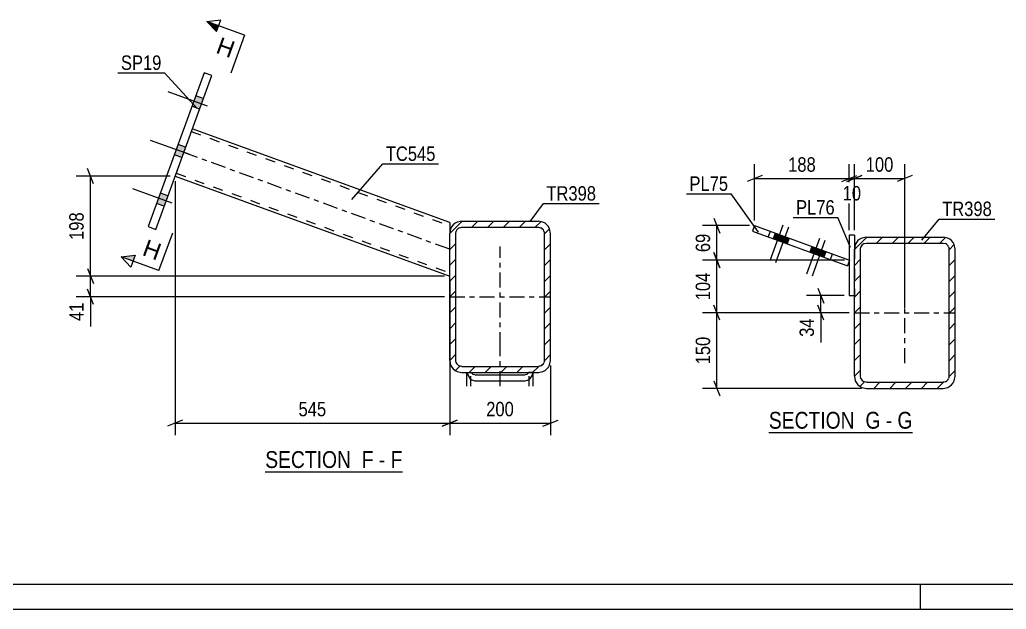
# Model space of a CAD drawing. Header units: millimetres. Extents: x -136 to 1053, y -541 to 300.
# Drawn here: x 33.8 to 229.6, y -541.1 to -424.2 of the extents above; entities that cross this region are included whole.
import ezdxf

# ---------------------------------------------------------------- set-up
doc = ezdxf.new("R2010")
doc.units = ezdxf.units.MM
doc.linetypes.add('DXK_LINE_DOT2', pattern=[3.9198, 1.9599, -1.9599])
doc.linetypes.add('DXK_LINE_DOT3', pattern=[5.9187, 2.979, -0.9799, 0.9799, -0.9799])
doc.styles.add('Arial', font='arial.ttf', dxfattribs={"height": 0.2})
doc.styles.add('Arial Narrow', font='ARIALN.TTF', dxfattribs={"height": 0.2})

# ---------------------------------------------------------------- blocks, each defined once
blk = doc.blocks.new('Unknown-335479020-18 - 1588')
at = {"color": 6, "linetype": 'Continuous'}
blk.add_line((182.46, -506.03), (210.96, -506.03), dxfattribs=at)
at = {"color": 0, "linetype": 'Continuous'}
for points in [[(200.57, -505.28), (200.57, -501.78), (182.46, -501.78), (182.46, -505.28)], [(204.6, -505.28), (204.6, -501.78), (201.62, -501.78), (201.62, -505.28)], [(206.93, -505.28), (206.93, -501.78), (205.65, -501.78), (205.65, -505.28)], [(210.96, -505.28), (210.96, -501.78), (207.98, -501.78), (207.98, -505.28)]]:
    blk.add_wipeout(points, dxfattribs=at)
at = {"color": 7, "linetype": 'Continuous', "style": 'Arial Narrow'}
for s, p in [('SECTION ', (182.46, -505.28)), ('G', (201.62, -505.28)), ('G', (207.98, -505.28)), ('-', (205.65, -505.28))]:
    blk.add_text(s, height=3.34, dxfattribs=at).set_placement(p)
blk = doc.blocks.new('Unknown-335479020-1133')
at = {"color": 5, "linetype": 'Continuous'}
for p, q in [((-131.43, -536.1), (1047.57, -536.1)), ((212.57, -541.1), (212.57, -536.1)), ((-136.43, -541.1), (1052.57, -541.1))]:
    blk.add_line(p, q, dxfattribs=at)
blk = doc.blocks.new('Unknown-335479020-17 - 2670')
at = {"color": 6, "linetype": 'Continuous'}
blk.add_line((82.5, -513.82), (109.72, -513.82), dxfattribs=at)
at = {"color": 0, "linetype": 'Continuous'}
for points in [[(100.61, -513.07), (100.61, -509.57), (82.5, -509.57), (82.5, -513.07)], [(104, -513.07), (104, -509.57), (101.66, -509.57), (101.66, -513.07)], [(106.33, -513.07), (106.33, -509.57), (105.05, -509.57), (105.05, -513.07)], [(109.72, -513.07), (109.72, -509.57), (107.38, -509.57), (107.38, -513.07)]]:
    blk.add_wipeout(points, dxfattribs=at)
at = {"color": 7, "linetype": 'Continuous', "style": 'Arial Narrow'}
for s, p in [('SECTION ', (82.5, -513.07)), ('F', (101.66, -513.07)), ('F', (107.38, -513.07)), ('-', (105.05, -513.07))]:
    blk.add_text(s, height=3.34, dxfattribs=at).set_placement(p)
blk = doc.blocks.new('Part-335479020-1671 - 1588')
at = {"color": 2, "linetype": 'Continuous'}
for p, q in [((179.63, -465), (179.22, -466.12)), ((179.63, -465), (198.48, -471.86)), ((179.22, -466.12), (198.07, -472.99)), ((182.72, -466.12), (182.31, -467.25)), ((198.48, -471.86), (198.07, -472.99))]:
    blk.add_line(p, q, dxfattribs=at)
at = {"color": 7, "linetype": 'DXK_LINE_DOT2'}
blk.add_line((194.66, -471.74), (195.07, -470.62), dxfattribs=at)
blk = doc.blocks.new('Bolt-335479020-1647 - 1588')
at = {"linetype": 'Continuous'}
for points in [[(183.31, -467.61), (185, -468.23), (185.41, -467.1), (183.72, -466.48)], [(184.39, -468.01), (186.08, -468.62), (186.5, -467.5), (184.8, -466.88)], [(190.57, -470.26), (192.26, -470.87), (192.67, -469.74), (190.98, -469.13)], [(191.66, -470.65), (193.35, -471.27), (193.76, -470.14), (192.07, -469.52)]]:
    blk.add_hatch(color=1, dxfattribs=at).paths.add_polyline_path(points)
at = {"color": 1, "linetype": 'Continuous'}
for p, q in [((185.25, -464.91), (182.68, -471.96)), ((186.33, -465.31), (183.77, -472.36)), ((183.72, -466.48), (183.31, -467.61)), ((184.8, -466.88), (184.39, -468.01)), ((185.41, -467.1), (185, -468.23)), ((186.5, -467.5), (186.08, -468.62)), ((192.51, -467.56), (189.95, -474.6)), ((193.6, -467.95), (191.03, -475)), ((190.98, -469.13), (190.57, -470.26)), ((192.07, -469.52), (191.66, -470.65)), ((192.67, -469.74), (192.26, -470.87)), ((193.76, -470.14), (193.35, -471.27))]:
    blk.add_line(p, q, dxfattribs=at)
blk = doc.blocks.new('Part-335479020-1710 - 1588')
at = {"color": 2, "linetype": 'Continuous'}
for p, q in [((199.43, -466.89), (198.43, -466.89)), ((198.43, -466.89), (198.43, -478.89)), ((199.43, -466.89), (199.43, -469.68)), ((198.43, -478.89), (199.43, -478.89))]:
    blk.add_line(p, q, dxfattribs=at)
at = {"color": 7, "linetype": 'DXK_LINE_DOT2'}
blk.add_line((199.43, -469.68), (199.43, -478.89), dxfattribs=at)
blk = doc.blocks.new('Part-335479020-1736 - 1588')
at = {"linetype": 'Continuous'}
h = blk.add_hatch(dxfattribs=at)
h.set_pattern_fill('', scale=0.7, style=0, pattern_type=0)
h.set_pattern_definition([(45, (199.4311, -494.8796), (-1.57154, 1.57154), [])])
h.paths.add_polyline_path([(199.43, -469.68), (199.43, -494.88), (199.61, -495.8), (200.13, -496.58), (200.91, -497.1), (201.83, -497.28), (217.03, -497.28), (217.95, -497.1), (218.73, -496.58), (219.25, -495.8), (219.43, -494.88), (219.43, -469.68), (219.25, -468.76), (218.73, -467.98), (217.95, -467.46), (217.03, -467.28), (201.83, -467.28), (200.91, -467.46), (200.13, -467.98), (199.61, -468.76)])
h.paths.add_polyline_path([(200.98, -468.83), (201.37, -468.57), (201.83, -468.48), (217.03, -468.48), (217.49, -468.57), (217.88, -468.83), (218.14, -469.22), (218.23, -469.68), (218.23, -494.88), (218.14, -495.34), (217.88, -495.73), (217.49, -495.99), (217.03, -496.08), (201.83, -496.08), (201.37, -495.99), (200.98, -495.73), (200.72, -495.34), (200.63, -494.88), (200.63, -469.68), (200.72, -469.22)])
at = {"color": 2, "linetype": 'Continuous'}
for p, q in [((201.83, -467.28), (200.91, -467.46)), ((201.83, -467.28), (217.03, -467.28)), ((217.95, -467.46), (217.03, -467.28)), ((199.61, -468.76), (199.43, -469.68)), ((199.43, -494.88), (199.43, -469.68)), ((200.63, -469.68), (200.72, -469.22)), ((200.63, -494.88), (200.63, -469.68)), ((201.37, -468.57), (201.83, -468.48)), ((201.83, -468.48), (217.03, -468.48)), ((217.03, -468.48), (217.49, -468.57)), ((218.14, -469.22), (218.23, -469.68)), ((218.23, -494.88), (218.23, -469.68)), ((219.43, -469.68), (219.25, -468.76)), ((219.43, -494.88), (219.43, -469.68)), ((199.43, -494.88), (199.61, -495.8)), ((200.72, -495.34), (200.63, -494.88)), ((218.23, -494.88), (218.14, -495.34)), ((219.25, -495.8), (219.43, -494.88)), ((200.91, -497.1), (201.83, -497.28)), ((201.83, -496.08), (201.37, -495.99)), ((201.83, -496.08), (217.03, -496.08)), ((201.83, -497.28), (217.03, -497.28)), ((217.49, -495.99), (217.03, -496.08)), ((217.03, -497.28), (217.95, -497.1))]:
    blk.add_line(p, q, dxfattribs=at)
at = {"color": 7, "linetype": 'DXK_LINE_DOT3'}
for p, q in [((209.43, -492.28), (209.43, -472.28)), ((199.43, -482.28), (219.43, -482.28))]:
    blk.add_line(p, q, dxfattribs=at)
at = {"color": 2, "linetype": 'Continuous'}
for centre, radius, start, end in [((201.83, -469.68), 2.4, 112.5, 157.5), ((217.03, -469.68), 2.4, 22.5, 67.5), ((201.83, -469.68), 1.2, 112.5, 157.5), ((217.03, -469.68), 1.2, 22.5, 67.5), ((201.83, -494.88), 1.2, 202.5, 247.5), ((217.03, -494.88), 1.2, 292.5, 337.5), ((201.83, -494.88), 2.4, 202.5, 247.5), ((217.03, -494.88), 2.4, 292.5, 337.5)]:
    blk.add_arc(centre, radius, start, end, dxfattribs=at)
blk = doc.blocks.new('Part-335479020-2780 - 2670')
at = {"linetype": 'Continuous'}
h = blk.add_hatch(dxfattribs=at)
h.set_pattern_fill('', scale=0.7, style=0, pattern_type=0)
h.set_pattern_definition([(45, (119.1055, -491.731), (-1.57154, 1.57154), [])])
h.paths.add_polyline_path([(119.11, -466.53), (119.11, -491.73), (119.29, -492.65), (119.81, -493.43), (120.59, -493.95), (121.51, -494.13), (136.71, -494.13), (137.62, -493.95), (138.4, -493.43), (138.92, -492.65), (139.11, -491.73), (139.11, -466.53), (138.92, -465.61), (138.4, -464.83), (137.62, -464.31), (136.71, -464.13), (121.51, -464.13), (120.59, -464.31), (119.81, -464.83), (119.29, -465.61)])
h.paths.add_polyline_path([(120.66, -465.68), (121.05, -465.42), (121.51, -465.33), (136.71, -465.33), (137.16, -465.42), (137.55, -465.68), (137.81, -466.07), (137.91, -466.53), (137.91, -491.73), (137.81, -492.19), (137.55, -492.58), (137.16, -492.84), (136.71, -492.93), (121.51, -492.93), (121.05, -492.84), (120.66, -492.58), (120.4, -492.19), (120.31, -491.73), (120.31, -466.53), (120.4, -466.07)])
at = {"color": 2, "linetype": 'Continuous'}
for p, q in [((119.29, -465.61), (119.11, -466.53)), ((121.51, -464.13), (120.59, -464.31)), ((121.05, -465.42), (121.51, -465.33)), ((121.51, -464.13), (136.71, -464.13)), ((121.51, -465.33), (136.71, -465.33)), ((137.62, -464.31), (136.71, -464.13)), ((136.71, -465.33), (137.16, -465.42)), ((139.11, -466.53), (138.92, -465.61)), ((119.11, -491.73), (119.11, -466.53)), ((120.31, -466.53), (120.4, -466.07)), ((120.31, -491.73), (120.31, -466.53)), ((137.81, -466.07), (137.91, -466.53)), ((137.91, -491.73), (137.91, -466.53)), ((139.11, -491.73), (139.11, -466.53)), ((119.11, -491.73), (119.29, -492.65)), ((120.4, -492.19), (120.31, -491.73)), ((121.51, -492.93), (121.05, -492.84)), ((121.51, -492.93), (136.71, -492.93)), ((137.16, -492.84), (136.71, -492.93)), ((137.91, -491.73), (137.81, -492.19)), ((138.92, -492.65), (139.11, -491.73)), ((120.59, -493.95), (121.51, -494.13)), ((121.51, -494.13), (136.71, -494.13)), ((136.71, -494.13), (137.62, -493.95))]:
    blk.add_line(p, q, dxfattribs=at)
at = {"color": 7, "linetype": 'DXK_LINE_DOT3'}
for p, q in [((129.11, -489.13), (129.11, -469.13)), ((119.11, -479.13), (139.11, -479.13))]:
    blk.add_line(p, q, dxfattribs=at)
at = {"color": 2, "linetype": 'Continuous'}
for centre, radius, start, end in [((121.51, -466.53), 2.4, 112.5, 157.5), ((121.51, -466.53), 1.2, 112.5, 157.5), ((136.71, -466.53), 1.2, 22.5, 67.5), ((136.71, -466.53), 2.4, 22.5, 67.5), ((121.51, -491.73), 2.4, 202.5, 247.5), ((121.51, -491.73), 1.2, 202.5, 247.5), ((136.71, -491.73), 1.2, 292.5, 337.5), ((136.71, -491.73), 2.4, 292.5, 337.5)]:
    blk.add_arc(centre, radius, start, end, dxfattribs=at)
blk = doc.blocks.new('Bolt-335479020-2713 - 2670')
at = {"linetype": 'Continuous'}
for points in [[(69.44, -441.88), (70.2, -439.81), (68.69, -439.27), (67.94, -441.33)], [(69.44, -441.88), (70.2, -439.81), (68.69, -439.27), (67.94, -441.33)], [(69.44, -441.88), (70.2, -439.81), (68.69, -439.27), (67.94, -441.33)], [(65.94, -451.51), (66.69, -449.45), (65.19, -448.9), (64.43, -450.97)], [(65.94, -451.51), (66.69, -449.45), (65.19, -448.9), (64.43, -450.97)], [(62.43, -461.14), (63.18, -459.08), (61.68, -458.53), (60.93, -460.6)], [(62.43, -461.14), (63.18, -459.08), (61.68, -458.53), (60.93, -460.6)], [(62.43, -461.14), (63.18, -459.08), (61.68, -458.53), (60.93, -460.6)]]:
    blk.add_hatch(color=1, dxfattribs=at).paths.add_polyline_path(points)
at = {"color": 1, "linetype": 'Continuous'}
for p, q in [((71.04, -441.29), (63.24, -438.45)), ((71.04, -441.29), (63.24, -438.45)), ((71.04, -441.29), (63.24, -438.45)), ((70.2, -439.81), (68.69, -439.27)), ((70.2, -439.81), (68.69, -439.27)), ((70.2, -439.81), (68.69, -439.27)), ((69.44, -441.88), (67.94, -441.33)), ((69.44, -441.88), (67.94, -441.33)), ((69.44, -441.88), (67.94, -441.33)), ((67.54, -450.92), (59.74, -448.09)), ((67.54, -450.92), (59.74, -448.09)), ((66.69, -449.45), (65.19, -448.9)), ((66.69, -449.45), (65.19, -448.9)), ((65.94, -451.51), (64.43, -450.97)), ((65.94, -451.51), (64.43, -450.97)), ((64.03, -460.56), (56.23, -457.72)), ((64.03, -460.56), (56.23, -457.72)), ((64.03, -460.56), (56.23, -457.72)), ((63.18, -459.08), (61.68, -458.53)), ((63.18, -459.08), (61.68, -458.53)), ((63.18, -459.08), (61.68, -458.53)), ((62.43, -461.14), (60.93, -460.6)), ((62.43, -461.14), (60.93, -460.6)), ((62.43, -461.14), (60.93, -460.6))]:
    blk.add_line(p, q, dxfattribs=at)
blk = doc.blocks.new('Part-335479020-2736 - 2670')
at = {"color": 2, "linetype": 'Continuous'}
for p, q in [((70.37, -434.66), (59.25, -465.2)), ((71.87, -435.21), (70.37, -434.66)), ((60.76, -465.75), (71.87, -435.21)), ((59.25, -465.2), (60.76, -465.75))]:
    blk.add_line(p, q, dxfattribs=at)
blk = doc.blocks.new('Part-335479020-2762 - 2670')
at = {"color": 7, "linetype": 'DXK_LINE_DOT3'}
blk.add_line((129.11, -496.82), (129.11, -486.85), dxfattribs=at)
at = {"color": 2, "linetype": 'Continuous'}
for p, q in [((122.51, -496.82), (122.51, -494.13)), ((122.6, -494.13), (122.63, -494.34)), ((123.54, -494.28), (123.47, -494.13)), ((123.8, -494.53), (123.54, -494.28)), ((124.11, -494.62), (123.8, -494.53)), ((124.11, -494.62), (134.11, -494.62)), ((134.41, -494.53), (134.11, -494.62)), ((134.67, -494.28), (134.41, -494.53)), ((134.74, -494.13), (134.67, -494.28)), ((135.58, -494.34), (135.61, -494.13)), ((135.71, -496.82), (135.71, -494.13)), ((123.49, -495.61), (124.11, -495.79)), ((124.11, -495.79), (134.11, -495.79)), ((134.11, -495.79), (134.72, -495.61))]:
    blk.add_line(p, q, dxfattribs=at)
at = {"color": 7, "linetype": 'DXK_LINE_DOT2'}
for p, q in [((122.51, -494.13), (122.6, -494.13)), ((122.6, -494.13), (123.47, -494.13)), ((123.31, -496.82), (123.31, -494.13)), ((135.71, -494.13), (134.74, -494.13)), ((134.91, -496.82), (134.91, -494.13))]:
    blk.add_line(p, q, dxfattribs=at)
at = {"color": 2, "linetype": 'Continuous'}
for centre, start, end in [((124.7, -493.86), 193.295, 235.5338), ((133.51, -493.86), 304.4662, 346.705)]:
    blk.add_arc(centre, 2.13, start, end, dxfattribs=at)
blk = doc.blocks.new('Part-335479020-2805 - 2670')
at = {"color": 7, "linetype": 'DXK_LINE_DOT2'}
for p, q in [((68.02, -445.78), (64.6, -455.18)), ((67.82, -446.34), (119.11, -465.01)), ((64.81, -454.61), (119.11, -474.38)), ((119.11, -464.37), (119.11, -464.75)), ((119.11, -475.01), (119.11, -466.53))]:
    blk.add_line(p, q, dxfattribs=at)
at = {"color": 2, "linetype": 'Continuous'}
for p, q in [((119.11, -464.37), (68.02, -445.78)), ((64.6, -455.18), (119.11, -475.01)), ((119.11, -464.37), (119.11, -464.47)), ((119.11, -464.47), (119.11, -464.75)), ((119.11, -464.75), (119.11, -465.65)), ((119.11, -465.65), (119.11, -466.53))]:
    blk.add_line(p, q, dxfattribs=at)
at = {"color": 7, "linetype": 'DXK_LINE_DOT3'}
blk.add_line((119.11, -469.69), (66.31, -450.48), dxfattribs=at)
blk = doc.blocks.new('StraightDimension-335479020-1827 - 1588')
at = {"color": 7, "linetype": 'Continuous'}
for p, q in [((197.48, -471.86), (169.3, -471.86)), ((171.55, -470.36), (172.75, -473.36)), ((172.15, -482.28), (172.15, -471.86)), ((172.75, -483.78), (171.55, -480.78)), ((198.43, -482.28), (169.3, -482.28))]:
    blk.add_line(p, q, dxfattribs=at)
at = {"color": 0}
blk.add_wipeout([(171.4, -473.73), (167.2, -473.73), (167.2, -480.41), (171.4, -480.41)], dxfattribs=at)
at = {"color": 3, "style": 'Arial Narrow'}
blk.add_text('104', height=2.863, rotation=90.0002, dxfattribs=at).set_placement((170.8, -479.81))
blk = doc.blocks.new('StraightDimension-335479020-1865 - 1588')
at = {"color": 7, "linetype": 'Continuous'}
for p, q in [((179.63, -464), (179.63, -452.81)), ((198.43, -465.89), (198.43, -452.81)), ((181.13, -455.06), (178.13, -456.26)), ((179.63, -455.66), (198.43, -455.66)), ((196.93, -456.26), (199.93, -455.06))]:
    blk.add_line(p, q, dxfattribs=at)
at = {"color": 0}
blk.add_wipeout([(192.37, -454.91), (192.37, -450.71), (185.69, -450.71), (185.69, -454.91)], dxfattribs=at)
at = {"color": 3, "style": 'Arial Narrow'}
blk.add_text('188', height=2.863, dxfattribs=at).set_placement((186.29, -454.31))
blk = doc.blocks.new('StraightDimension-335479020-1841 - 1588')
at = {"color": 7, "linetype": 'Continuous'}
for p, q in [((171.55, -463.5), (172.75, -466.5)), ((178.63, -465), (169.3, -465)), ((172.15, -471.86), (172.15, -465)), ((197.48, -471.86), (169.3, -471.86)), ((172.75, -473.36), (171.55, -470.36))]:
    blk.add_line(p, q, dxfattribs=at)
at = {"color": 0}
blk.add_wipeout([(171.4, -466), (167.2, -466), (167.2, -470.86), (171.4, -470.86)], dxfattribs=at)
at = {"color": 3, "style": 'Arial Narrow'}
blk.add_text('69', height=2.863, rotation=90.0002, dxfattribs=at).set_placement((170.8, -470.26))
blk = doc.blocks.new('StraightDimension-335479020-1847 - 1588')
at = {"color": 7, "linetype": 'Continuous'}
for p, q in [((172.75, -483.78), (171.55, -480.78)), ((198.43, -482.28), (169.3, -482.28)), ((172.15, -497.28), (172.15, -482.28)), ((200.83, -497.28), (169.3, -497.28)), ((171.55, -495.78), (172.75, -498.78))]:
    blk.add_line(p, q, dxfattribs=at)
at = {"color": 0}
blk.add_wipeout([(171.4, -486.44), (167.2, -486.44), (167.2, -493.12), (171.4, -493.12)], dxfattribs=at)
at = {"color": 3, "style": 'Arial Narrow'}
blk.add_text('150', height=2.863, rotation=90.0002, dxfattribs=at).set_placement((170.8, -492.52))
blk = doc.blocks.new('StraightDimension-335479020-1857 - 1588')
at = {"color": 7, "linetype": 'Continuous'}
for p, q in [((198.43, -465.89), (198.43, -453.26)), ((199.43, -465.89), (199.43, -453.26)), ((196.93, -456.26), (199.93, -455.06)), ((200.93, -455.06), (197.93, -456.26)), ((198.43, -455.66), (199.43, -455.66))]:
    blk.add_line(p, q, dxfattribs=at)
at = {"color": 0}
blk.add_wipeout([(201.36, -460.61), (201.36, -456.41), (196.5, -456.41), (196.5, -460.61)], dxfattribs=at)
at = {"color": 3, "style": 'Arial Narrow'}
blk.add_text('10', height=2.863, dxfattribs=at).set_placement((197.1, -460.01))
blk = doc.blocks.new('StraightDimension-335479020-1871 - 1588')
at = {"color": 7, "linetype": 'Continuous'}
for p, q in [((199.43, -465.89), (199.43, -452.81)), ((209.43, -481.28), (209.43, -452.81)), ((197.93, -456.26), (200.93, -455.06)), ((199.43, -455.66), (209.43, -455.66)), ((210.93, -455.06), (207.93, -456.26))]:
    blk.add_line(p, q, dxfattribs=at)
at = {"color": 0}
blk.add_wipeout([(207.77, -454.91), (207.77, -450.71), (201.09, -450.71), (201.09, -454.91)], dxfattribs=at)
at = {"color": 3, "style": 'Arial Narrow'}
blk.add_text('100', height=2.863, dxfattribs=at).set_placement((201.69, -454.31))
blk = doc.blocks.new('StraightDimension-335479020-1887 - 1588')
at = {"color": 7, "linetype": 'Continuous'}
for p, q in [((192.16, -477.39), (193.36, -480.39)), ((197.43, -478.89), (189.91, -478.89)), ((192.76, -482.28), (192.76, -478.89)), ((193.36, -483.78), (192.16, -480.78)), ((198.43, -482.28), (189.91, -482.28))]:
    blk.add_line(p, q, dxfattribs=at)
at = {"color": 0}
blk.add_wipeout([(192.01, -482.8), (187.81, -482.8), (187.81, -487.66), (192.01, -487.66)], dxfattribs=at)
at = {"color": 7, "linetype": 'Continuous'}
blk.add_line((192.76, -482.28), (192.76, -488.19), dxfattribs=at)
blk.add_line((192.76, -482.28), (192.76, -488.19), dxfattribs=at)
at = {"color": 3, "style": 'Arial Narrow'}
blk.add_text('34', height=2.863, rotation=90.0002, dxfattribs=at).set_placement((191.41, -487.06))
blk = doc.blocks.new('StraightDimension-335479020-2808 - 2670')
at = {"color": 7, "linetype": 'Continuous'}
for p, q in [((47.21, -473.51), (48.41, -476.51)), ((118.11, -475.01), (44.96, -475.01)), ((47.81, -479.13), (47.81, -475.01)), ((48.41, -480.63), (47.21, -477.63)), ((118.11, -479.13), (44.96, -479.13))]:
    blk.add_line(p, q, dxfattribs=at)
at = {"color": 0}
blk.add_wipeout([(47.06, -479.66), (42.86, -479.66), (42.86, -484.51), (47.06, -484.51)], dxfattribs=at)
at = {"color": 7, "linetype": 'Continuous'}
blk.add_line((47.81, -479.13), (47.81, -485.04), dxfattribs=at)
blk.add_line((47.81, -479.13), (47.81, -485.04), dxfattribs=at)
at = {"color": 3, "style": 'Arial Narrow'}
blk.add_text('41', height=2.863, rotation=90.0002, dxfattribs=at).set_placement((46.46, -483.91))
blk = doc.blocks.new('StraightDimension-335479020-2820 - 2670')
at = {"color": 7, "linetype": 'Continuous'}
for p, q in [((48.41, -456.68), (47.21, -453.68)), ((63.6, -455.18), (44.96, -455.18)), ((47.81, -475.01), (47.81, -455.18)), ((47.21, -473.51), (48.41, -476.51)), ((118.11, -475.01), (44.96, -475.01))]:
    blk.add_line(p, q, dxfattribs=at)
at = {"color": 0}
blk.add_wipeout([(47.06, -461.75), (42.86, -461.75), (42.86, -468.44), (47.06, -468.44)], dxfattribs=at)
at = {"color": 3, "style": 'Arial Narrow'}
blk.add_text('198', height=2.863, rotation=90.0002, dxfattribs=at).set_placement((46.46, -467.84))
blk = doc.blocks.new('StraightDimension-335479020-2832 - 2670')
at = {"color": 7, "linetype": 'Continuous'}
for p, q in [((119.11, -476.01), (119.11, -506.57)), ((139.11, -492.73), (139.11, -506.57)), ((120.61, -503.57), (117.61, -504.77)), ((119.11, -504.17), (139.11, -504.17)), ((137.61, -504.77), (140.61, -503.57))]:
    blk.add_line(p, q, dxfattribs=at)
at = {"color": 0}
blk.add_wipeout([(132.45, -503.42), (132.45, -499.22), (125.76, -499.22), (125.76, -503.42)], dxfattribs=at)
at = {"color": 3, "style": 'Arial Narrow'}
blk.add_text('200', height=2.863, dxfattribs=at).set_placement((126.36, -502.82))
blk = doc.blocks.new('StraightDimension-335479020-2842 - 2670')
at = {"color": 7, "linetype": 'Continuous'}
for p, q in [((64.6, -456.18), (64.6, -506.57)), ((119.11, -476.01), (119.11, -506.57)), ((66.1, -503.57), (63.1, -504.77)), ((64.6, -504.17), (119.11, -504.17)), ((117.61, -504.77), (120.61, -503.57))]:
    blk.add_line(p, q, dxfattribs=at)
at = {"color": 0}
blk.add_wipeout([(95.2, -503.42), (95.2, -499.22), (88.51, -499.22), (88.51, -503.42)], dxfattribs=at)
at = {"color": 3, "style": 'Arial Narrow'}
blk.add_text('545', height=2.863, dxfattribs=at).set_placement((89.11, -502.82))
blk = doc.blocks.new('Mark-335479020-1732 - 1588')
at = {"color": 0}
blk.add_wipeout([(226.73, -463.1), (226.73, -460.1), (216.86, -460.1), (216.86, -463.1)], dxfattribs=at)
blk.add_wipeout([(226.73, -463.1), (226.73, -460.1), (216.86, -460.1), (216.86, -463.1)], dxfattribs=at)
at = {"color": 30, "linetype": 'Continuous'}
for p, q in [((212.83, -467.86), (216.26, -463.7)), ((216.26, -463.7), (227.33, -463.7))]:
    blk.add_line(p, q, dxfattribs=at)
at = {"color": 3, "style": 'Arial Narrow'}
blk.add_text('TR398', height=2.863, dxfattribs=at).set_placement((216.86, -463.1))
blk = doc.blocks.new('Mark-335479020-1667 - 1588')
at = {"color": 0}
blk.add_wipeout([(174.38, -458.1), (174.38, -455.1), (166.7, -455.1), (166.7, -458.1)], dxfattribs=at)
blk.add_wipeout([(174.38, -458.1), (174.38, -455.1), (166.7, -455.1), (166.7, -458.1)], dxfattribs=at)
at = {"color": 30, "linetype": 'Continuous'}
for p in [(166.1, -458.7), (180.42, -466.27)]:
    blk.add_line(p, (174.98, -458.7), dxfattribs=at)
at = {"color": 3, "style": 'Arial Narrow'}
blk.add_text('PL75', height=2.863, dxfattribs=at).set_placement((166.7, -458.1))
blk = doc.blocks.new('Mark-335479020-1706 - 1588')
at = {"color": 0}
blk.add_wipeout([(195.53, -462.81), (195.53, -459.81), (187.86, -459.81), (187.86, -462.81)], dxfattribs=at)
blk.add_wipeout([(195.53, -462.81), (195.53, -459.81), (187.86, -459.81), (187.86, -462.81)], dxfattribs=at)
at = {"color": 30, "linetype": 'Continuous'}
for p in [(187.26, -463.41), (198.66, -469.32)]:
    blk.add_line(p, (196.13, -463.41), dxfattribs=at)
at = {"color": 3, "style": 'Arial Narrow'}
blk.add_text('PL76', height=2.863, dxfattribs=at).set_placement((187.86, -462.81))
blk = doc.blocks.new('Mark-335479020-2732 - 2670')
at = {"color": 0}
blk.add_wipeout([(61.9, -434.11), (61.9, -431.11), (53.86, -431.11), (53.86, -434.11)], dxfattribs=at)
blk.add_wipeout([(61.9, -434.11), (61.9, -431.11), (53.86, -431.11), (53.86, -434.11)], dxfattribs=at)
at = {"color": 30, "linetype": 'Continuous'}
for p in [(53.26, -434.71), (68.98, -441.75)]:
    blk.add_line(p, (62.5, -434.71), dxfattribs=at)
at = {"color": 3, "style": 'Arial Narrow'}
blk.add_text('SP19', height=2.863, dxfattribs=at).set_placement((53.86, -434.11))
blk = doc.blocks.new('Mark-335479020-2776 - 2670')
at = {"color": 0}
blk.add_wipeout([(148.16, -460.04), (148.16, -457.04), (138.3, -457.04), (138.3, -460.04)], dxfattribs=at)
blk.add_wipeout([(148.16, -460.04), (148.16, -457.04), (138.3, -457.04), (138.3, -460.04)], dxfattribs=at)
at = {"color": 30, "linetype": 'Continuous'}
for p, q in [((135.08, -464.18), (137.7, -460.64)), ((137.7, -460.64), (148.76, -460.64))]:
    blk.add_line(p, q, dxfattribs=at)
at = {"color": 3, "style": 'Arial Narrow'}
blk.add_text('TR398', height=2.863, dxfattribs=at).set_placement((138.3, -460.04))
blk = doc.blocks.new('Mark-335479020-2801 - 2670')
at = {"color": 0}
blk.add_wipeout([(116.3, -452.16), (116.3, -449.16), (106.43, -449.16), (106.43, -452.16)], dxfattribs=at)
blk.add_wipeout([(116.3, -452.16), (116.3, -449.16), (106.43, -449.16), (106.43, -452.16)], dxfattribs=at)
at = {"color": 30, "linetype": 'Continuous'}
for p, q in [((99.68, -459.83), (105.83, -452.76)), ((105.83, -452.76), (116.9, -452.76))]:
    blk.add_line(p, q, dxfattribs=at)
at = {"color": 3, "style": 'Arial Narrow'}
blk.add_text('TC545', height=2.863, dxfattribs=at).set_placement((106.43, -452.16))
blk = doc.blocks.new('SectionMark-335479020-2852 - 2670')
at = {"linetype": 'Continuous'}
blk.add_hatch(color=6, dxfattribs=at).paths.add_polyline_path([(56.66, -470.88), (56.23, -472.05), (53.88, -471.2)])
at = {"color": 6, "linetype": 'Continuous'}
for p, q in [((70.88, -424.48), (73.66, -424.16)), ((53.88, -471.2), (56.66, -470.88)), ((55.8, -473.23), (53.88, -471.2)), ((56.66, -470.88), (55.8, -473.23))]:
    blk.add_line(p, q, dxfattribs=at)
at = {"color": 0, "linetype": 'Continuous'}
for points in [[(75.66, -431.81), (76.86, -428.52), (73.69, -427.37), (72.5, -430.66)], [(61.05, -471.95), (62.25, -468.66), (59.09, -467.5), (57.89, -470.79)]]:
    blk.add_wipeout(points, dxfattribs=at)
at = {"linetype": 'Continuous'}
blk.add_hatch(color=6, dxfattribs=at).paths.add_polyline_path([(73.23, -425.34), (72.8, -426.51), (70.88, -424.48)])
at = {"color": 6, "linetype": 'Continuous'}
for p, q in [((78.4, -427.22), (70.88, -424.48)), ((70.88, -424.48), (72.8, -426.51)), ((72.8, -426.51), (73.66, -424.16)), ((78.4, -427.22), (75.66, -434.73)), ((61.4, -473.93), (64.13, -466.41)), ((61.4, -473.93), (53.88, -471.2))]:
    blk.add_line(p, q, dxfattribs=at)
at = {"color": 3, "linetype": 'Continuous', "style": 'Arial'}
for p in [(72.5, -430.66), (57.89, -470.79)]:
    blk.add_text('H', height=3.34, rotation=-20.002, dxfattribs=at).set_placement(p)

msp = doc.modelspace()

# ---------------------------------------------------------------- block references
for name in ['Part-335479020-2736 - 2670', 'Bolt-335479020-2713 - 2670', 'Part-335479020-2805 - 2670', 'Part-335479020-2780 - 2670', 'Part-335479020-1671 - 1588', 'Bolt-335479020-1647 - 1588', 'Part-335479020-1710 - 1588', 'Part-335479020-1736 - 1588', 'Part-335479020-2762 - 2670', 'Unknown-335479020-18 - 1588']:
    msp.add_blockref(name, (0, 0))

# ---------------------------------------------------------------- next in the draw order: block references
msp.add_blockref('Unknown-335479020-1133', (0, 0))

# ---------------------------------------------------------------- next in the draw order: block references
for name in ['Mark-335479020-2732 - 2670', 'StraightDimension-335479020-1865 - 1588', 'Mark-335479020-2776 - 2670', 'Mark-335479020-1732 - 1588', 'StraightDimension-335479020-1827 - 1588', 'StraightDimension-335479020-2808 - 2670', 'Unknown-335479020-17 - 2670']:
    msp.add_blockref(name, (0, 0))

# ---------------------------------------------------------------- next in the draw order: block references
for name in ['StraightDimension-335479020-2820 - 2670', 'StraightDimension-335479020-1841 - 1588', 'StraightDimension-335479020-1847 - 1588']:
    msp.add_blockref(name, (0, 0))

# ---------------------------------------------------------------- next in the draw order: block references
for name in ['StraightDimension-335479020-1857 - 1588', 'Mark-335479020-1667 - 1588', 'StraightDimension-335479020-2832 - 2670']:
    msp.add_blockref(name, (0, 0))

# ---------------------------------------------------------------- next in the draw order: block references
for name in ['StraightDimension-335479020-1871 - 1588', 'StraightDimension-335479020-2842 - 2670']:
    msp.add_blockref(name, (0, 0))

# ---------------------------------------------------------------- next in the draw order: block references
for name in ['SectionMark-335479020-2852 - 2670', 'Mark-335479020-2801 - 2670', 'Mark-335479020-1706 - 1588', 'StraightDimension-335479020-1887 - 1588']:
    msp.add_blockref(name, (0, 0))

doc.saveas('drawing.dxf')
